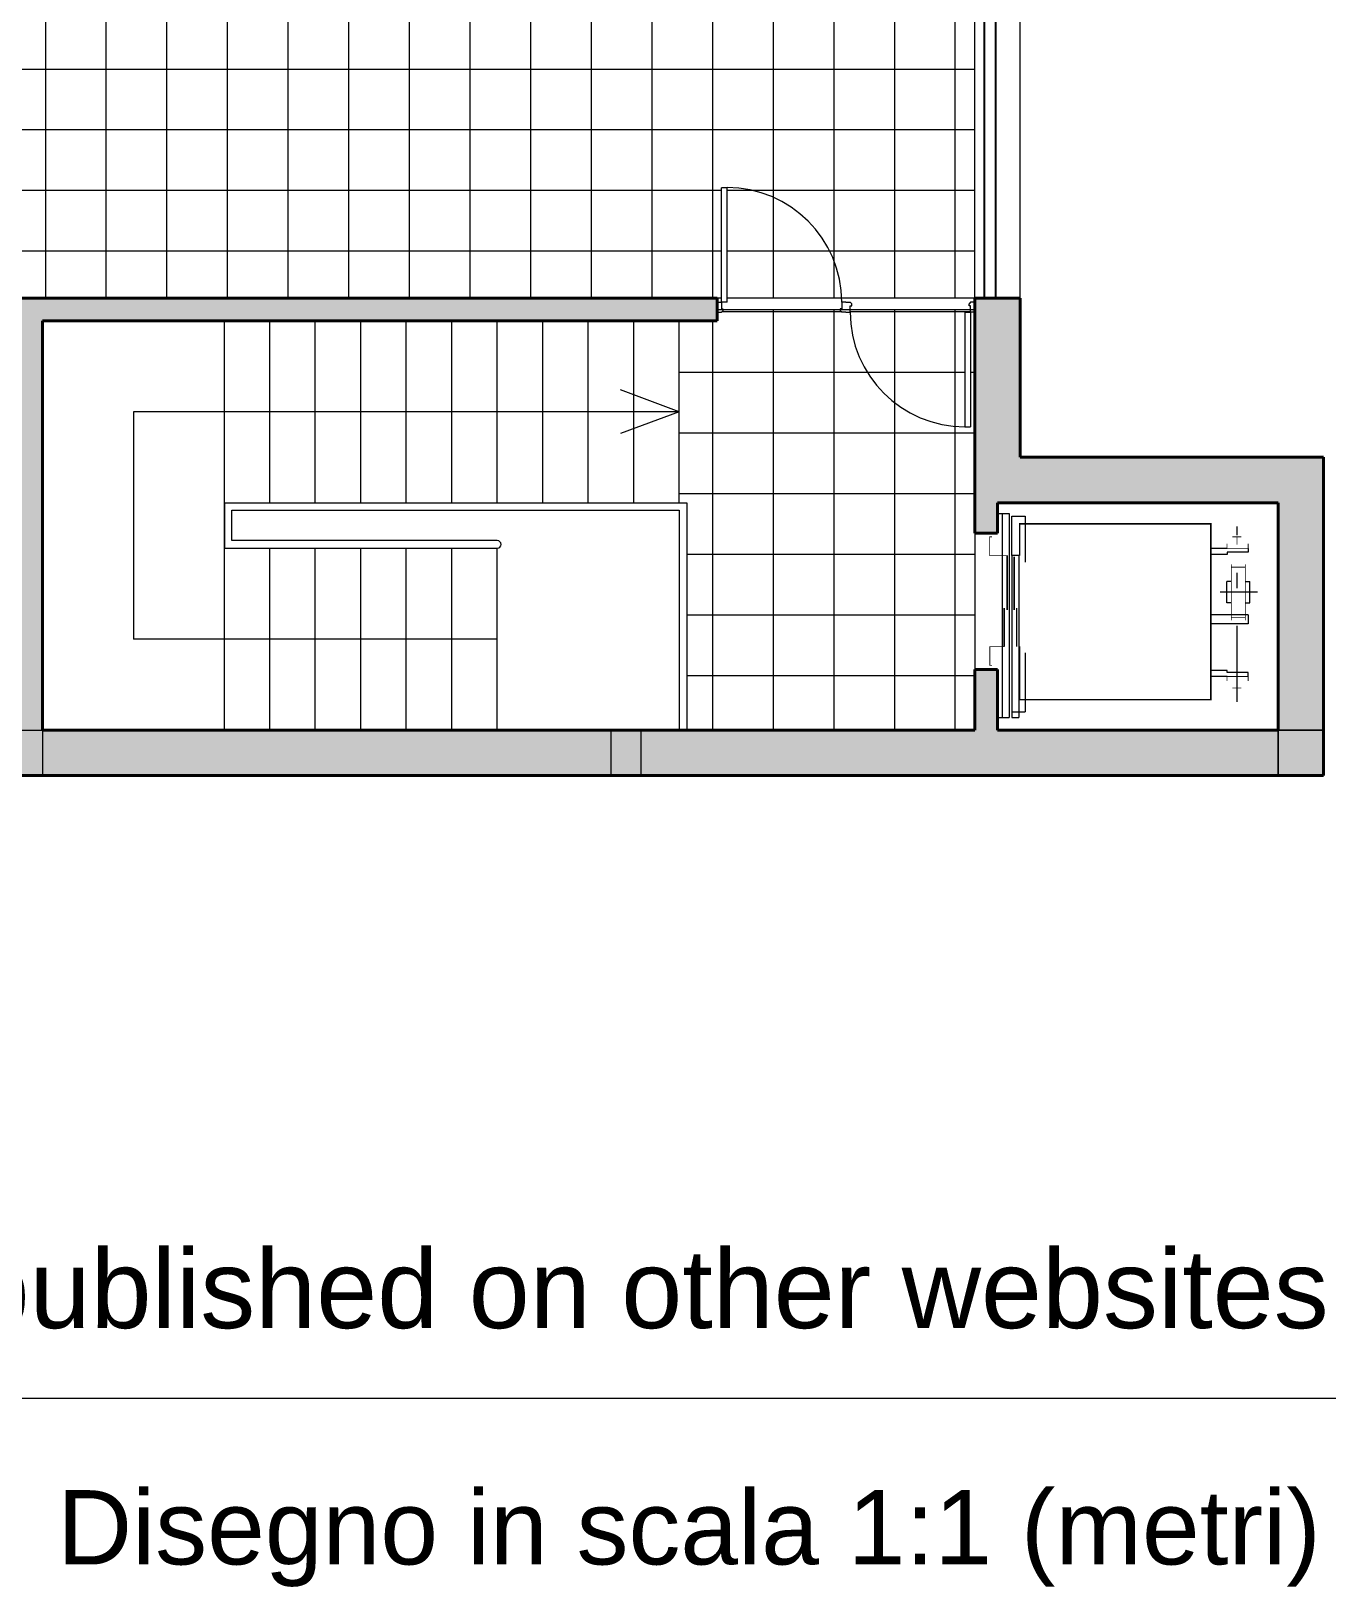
# Model space of a CAD drawing. Header units: millimetres. Extents: x 302.6 to 349.1, y 166.4 to 192.5.
# Drawn here: x 340.5 to 349.11, y 167.95 to 178.21 of the extents above; entities that cross this region are included whole.
import ezdxf

# ---------------------------------------------------------------- set-up
doc = ezdxf.new("R2010")
doc.units = ezdxf.units.MM
doc.linetypes.add('TRATTO-PUNTO', pattern=[1, 0.5, -0.25, 0, -0.25])
for name, color, linetype, lineweight in [('MURATURA sezioni - section wall', 7, 'Continuous', 40), ('PAVIMENTAZIONE - flooring', 250, 'Continuous', 5), ('PILASTRI struttura - structure', 7, 'Continuous', 13), ('PORTE  - doors', 252, 'Continuous', 5), ('PROIEZIONI - projections', 145, 'Continuous', 13), ('PROIEZIONI finissime - fine lines', 251, 'Continuous', 9), ('www.archweb.it - All rights reserved', 2, 'Continuous', 5)]:
    doc.layers.add(name, color=color, linetype=linetype, lineweight=lineweight)
doc.layers.add('MURATURA tratteggi - hatch wall', color=253, linetype='Continuous', true_color=0xa1a1a1)
doc.layers.add('VETRATE sezioni - windows sections', color=171, linetype='Continuous', true_color=0x4d79ff)
doc.styles.get("Standard").update_dxf_attribs({"font": 'arial.ttf'})
pattern_1 = [(90, (94.9972, 11.9578), (-0.4, 0), []), (180, (94.9972, 11.9578), (0, -0.4), [])]

msp = doc.modelspace()

# ---------------------------------------------------------------- hatches: boundary and pattern name
at = {"layer": 'MURATURA tratteggi - hatch wall'}
h = msp.add_hatch(color=256, dxfattribs=at)
h.dxf.hatch_style = 1
h.paths.add_polyline_path([(303.026, 186.835), (302.726, 186.835), (302.726, 178.747), (303.026, 178.747), (303.026, 179.797), (304.576, 179.797), (304.576, 179.947), (303.026, 179.947), (303.026, 181.947), (306.226, 181.947), (306.226, 182.097), (303.026, 182.097)])
h.paths.add_polyline_path([(304.376, 187.135), (303.026, 187.135), (303.026, 186.835), (304.376, 186.835)])
h.paths.add_polyline_path([(307.226, 187.135), (305.876, 187.135), (305.876, 186.835), (307.226, 186.835)])
h.paths.add_polyline_path([(308.539, 187.135), (307.426, 187.135), (307.426, 186.835), (308.539, 186.835)])
h.paths.add_polyline_path([(307.376, 186.835), (307.226, 186.835), (307.226, 178.747), (307.376, 178.747)])
h.paths.add_polyline_path([(314.576, 182.097), (311.351, 182.097), (311.351, 186.835), (311.201, 186.835), (311.201, 182.097), (308.376, 182.097), (308.376, 181.947), (311.201, 181.947), (311.201, 179.947), (309.651, 179.947), (309.651, 179.797), (311.201, 179.797), (311.201, 178.747), (311.351, 178.747), (311.351, 179.797), (312.901, 179.797), (312.901, 179.947), (311.351, 179.947), (311.351, 181.947), (314.576, 181.947)])
h.paths.add_polyline_path([(306.226, 178.597), (304.576, 178.597), (304.576, 179.097), (304.426, 179.097), (304.426, 178.597), (303.026, 178.597), (303.026, 178.447), (306.226, 178.447)])
h.paths.add_polyline_path([(305.026, 176.447), (304.726, 176.447), (304.726, 175.397), (302.726, 175.397), (302.726, 173.597), (303.026, 173.597), (303.026, 175.097), (304.876, 175.097), (304.876, 174.897), (305.026, 174.897), (305.026, 175.097)])
h.paths.add_polyline_path([(307.226, 173.597), (305.026, 173.597), (305.026, 173.997), (304.876, 173.997), (304.876, 173.597), (303.026, 173.597), (303.026, 173.297), (307.226, 173.297)])
h.paths.add_polyline_path([(314.426, 176.447), (306.726, 176.447), (306.726, 176.297), (311.176, 176.297), (311.176, 173.597), (311.326, 173.597), (311.326, 176.297), (314.426, 176.297)])
h.paths.add_polyline_path([(320.286, 176.447), (320.126, 176.447), (315.576, 176.447), (315.576, 176.297), (319.976, 176.297), (319.976, 173.597), (320.126, 173.597), (320.126, 176.297), (320.286, 176.297)])
h.paths.add_polyline_path([(325.18, 176.447), (321.286, 176.447), (321.286, 176.297), (323.876, 176.297), (323.876, 173.597), (324.076, 173.597), (324.076, 176.297), (325.18, 176.297)])
h.paths.add_polyline_path([(311.176, 173.597), (307.426, 173.597), (307.426, 173.297), (311.176, 173.297)])
h.paths.add_polyline_path([(315.551, 173.597), (314.426, 173.597), (314.426, 175.297), (314.426, 175.447), (314.276, 175.447), (314.276, 173.597), (311.376, 173.597), (311.376, 173.297), (315.551, 173.297)])
h.paths.add_polyline_path([(315.726, 175.447), (315.12, 175.447), (315.12, 175.297), (315.576, 175.297), (315.576, 173.597), (315.726, 173.597)])
h.paths.add_polyline_path([(319.926, 173.597), (315.751, 173.597), (315.751, 173.297), (319.926, 173.297)])
h.paths.add_polyline_path([(323.876, 173.597), (320.126, 173.597), (320.126, 173.297), (323.876, 173.297)])
h.paths.add_polyline_path([(327.676, 173.597), (324.076, 173.597), (324.076, 173.297), (327.676, 173.297)])
h.paths.add_polyline_path([(331.626, 173.597), (327.876, 173.597), (327.876, 173.297), (331.626, 173.297)])
h.paths.add_polyline_path([(336.001, 173.597), (331.826, 173.597), (331.826, 173.297), (336.001, 173.297)])
h.paths.add_polyline_path([(340.376, 173.597), (336.201, 173.597), (336.201, 173.297), (340.376, 173.297)])
h.paths.add_polyline_path([(339.225, 176.447), (332.978, 176.447), (332.978, 176.297), (336.026, 176.297), (336.026, 173.597), (336.176, 173.597), (336.176, 176.297), (339.225, 176.297)])
h.paths.add_polyline_path([(331.776, 176.447), (331.163, 176.447), (331.163, 176.297), (331.626, 176.297), (331.626, 175.447), (331.626, 173.597), (331.776, 173.597), (331.776, 175.297), (333.628, 175.297), (333.628, 175.447), (331.776, 175.447)])
h.paths.add_polyline_path([(311.176, 187.135), (310.039, 187.135), (310.039, 186.835), (311.176, 186.835)])
h.paths.add_polyline_path([(312.714, 187.135), (311.376, 187.135), (311.376, 186.835), (312.714, 186.835)])
h.paths.add_polyline_path([(315.551, 187.135), (314.214, 187.135), (314.214, 186.835), (315.551, 186.835)])
h.paths.add_polyline_path([(317.089, 187.135), (315.751, 187.135), (315.751, 186.835), (317.089, 186.835)])
h.paths.add_polyline_path([(319.926, 187.135), (318.589, 187.135), (318.589, 186.835), (319.926, 186.835)])
h.paths.add_polyline_path([(321.264, 187.135), (320.126, 187.135), (320.126, 186.835), (321.264, 186.835)])
h.paths.add_polyline_path([(323.876, 187.135), (322.764, 187.135), (322.764, 186.835), (323.876, 186.835)])
h.paths.add_polyline_path([(325.126, 187.135), (324.076, 187.135), (324.076, 186.835), (325.126, 186.835)])
h.paths.add_polyline_path([(327.676, 187.135), (326.626, 187.135), (326.626, 186.835), (327.676, 186.835)])
h.paths.add_polyline_path([(329.001, 187.135), (327.876, 187.135), (327.876, 186.835), (329.001, 186.835)])
h.paths.add_polyline_path([(336.001, 187.135), (334.664, 187.135), (334.664, 186.835), (336.001, 186.835)])
h.paths.add_polyline_path([(331.626, 187.135), (330.501, 187.135), (330.501, 186.835), (331.626, 186.835)])
h.paths.add_polyline_path([(333.164, 187.135), (331.826, 187.135), (331.826, 186.835), (333.164, 186.835)])
h.paths.add_polyline_path([(337.539, 187.135), (336.201, 187.135), (336.201, 186.835), (337.539, 186.835)])
h.paths.add_polyline_path([(340.376, 187.135), (339.039, 187.135), (339.039, 186.835), (340.376, 186.835)])
h.paths.add_polyline_path([(341.701, 187.135), (340.576, 187.135), (340.576, 186.835), (341.701, 186.835)])
h.paths.add_polyline_path([(344.326, 187.135), (343.201, 187.135), (343.201, 186.835), (344.326, 186.835)])
h.paths.add_polyline_path([(348.726, 187.135), (344.526, 187.135), (344.526, 186.835), (348.726, 186.835)])
h.paths.add_polyline_path([(349.026, 186.835), (348.726, 186.835), (348.726, 178.747), (349.026, 178.747)])
h.paths.add_polyline_path([(348.726, 178.747), (346.726, 178.747), (346.726, 178.447), (348.726, 178.447)])
h.paths.add_polyline_path([(347.026, 176.447), (346.726, 176.447), (346.726, 174.897), (346.876, 174.897), (346.876, 175.097), (348.726, 175.097), (348.726, 173.597), (349.026, 173.597), (349.026, 175.397), (347.026, 175.397)])
h.paths.add_polyline_path([(348.726, 173.597), (346.876, 173.597), (346.876, 173.997), (346.726, 173.997), (346.726, 173.597), (344.526, 173.597), (344.526, 173.297), (348.726, 173.297)])
h.paths.add_polyline_path([(344.326, 173.597), (340.576, 173.597), (340.576, 173.297), (344.326, 173.297)])
h.paths.add_polyline_path([(340.576, 176.297), (345.026, 176.297), (345.026, 176.447), (340.426, 176.447), (340.426, 175.447), (338.575, 175.447), (338.575, 175.297), (340.426, 175.297), (340.426, 173.597), (340.576, 173.597)])
h.paths.add_polyline_path([(311.176, 178.597), (309.801, 178.597), (309.801, 179.097), (309.651, 179.097), (309.651, 178.597), (308.426, 178.597), (308.426, 178.447), (311.176, 178.447)])
h.paths.add_polyline_path([(314.551, 178.597), (312.901, 178.597), (312.901, 179.097), (312.751, 179.097), (312.751, 178.597), (311.376, 178.597), (311.376, 178.447), (314.551, 178.447)])
h.paths.add_polyline_path([(315.726, 186.835), (315.576, 186.835), (315.576, 178.747), (315.726, 178.747)])
h.paths.add_polyline_path([(322.926, 182.097), (320.101, 182.097), (320.101, 186.835), (319.951, 186.835), (319.951, 182.097), (316.726, 182.097), (316.726, 181.947), (319.951, 181.947), (319.951, 179.947), (318.401, 179.947), (318.401, 179.797), (319.951, 179.797), (319.951, 178.747), (320.101, 178.747), (320.101, 179.797), (321.651, 179.797), (321.651, 179.947), (320.101, 179.947), (320.101, 181.947), (322.926, 181.947)])
h.paths.add_polyline_path([(319.926, 178.597), (318.551, 178.597), (318.551, 179.097), (318.401, 179.097), (318.401, 178.597), (316.751, 178.597), (316.751, 178.447), (319.926, 178.447)])
h.paths.add_polyline_path([(322.876, 178.597), (321.651, 178.597), (321.651, 179.097), (321.501, 179.097), (321.501, 178.597), (320.126, 178.597), (320.126, 178.447), (322.876, 178.447)])
h.paths.add_polyline_path([(324.076, 186.835), (323.926, 186.835), (323.926, 178.747), (324.076, 178.747)])
h.paths.add_polyline_path([(337.375, 175.697), (337.325, 175.697), (337.325, 175.447), (336.176, 175.447), (336.176, 175.397), (337.375, 175.397)], flags=17)
h.paths.add_polyline_path([(337.375, 174.797), (337.325, 174.797), (337.325, 174.547), (336.176, 174.547), (336.176, 174.497), (337.375, 174.497)], flags=17)
h.paths.add_polyline_path([(337.376, 173.897), (337.326, 173.897), (337.326, 173.597), (337.376, 173.597)], flags=17)
h.paths.add_polyline_path([(336.026, 175.447), (334.878, 175.447), (334.878, 175.697), (334.828, 175.697), (334.828, 175.397), (336.026, 175.397)], flags=17)
h.paths.add_polyline_path([(336.026, 174.547), (334.878, 174.547), (334.878, 174.797), (334.828, 174.797), (334.828, 174.497), (336.026, 174.497)], flags=17)
h.paths.add_polyline_path([(334.876, 173.897), (334.826, 173.897), (334.826, 173.597), (334.876, 173.597)], flags=17)
at = {"layer": 'MURATURA tratteggi - hatch wall', "true_color": 0x707070}
h = msp.add_hatch(color=8, dxfattribs=at)
h.dxf.hatch_style = 1
h.paths.add_polyline_path([(349.026, 173.297), (348.726, 173.297), (348.726, 173.597), (349.026, 173.597)], flags=17)
h.paths.add_polyline_path([(349.026, 173.297), (348.726, 173.297), (348.726, 173.597), (349.026, 173.597)], flags=17)
h.paths.add_polyline_path([(348.726, 186.835), (349.026, 186.835), (349.026, 187.135), (348.726, 187.135)])
h.paths.add_polyline_path([(344.326, 173.297), (344.526, 173.297), (344.526, 173.597), (344.326, 173.597)], flags=17)
h.paths.add_polyline_path([(344.326, 173.297), (344.526, 173.297), (344.526, 173.597), (344.326, 173.597)], flags=17)
h.paths.add_polyline_path([(348.726, 173.297), (349.026, 173.297), (349.026, 173.597), (348.726, 173.597)], flags=17)
h.paths.add_polyline_path([(348.726, 173.297), (349.026, 173.297), (349.026, 173.597), (348.726, 173.597)], flags=17)
h.paths.add_polyline_path([(302.726, 173.297), (303.026, 173.297), (303.026, 173.597), (302.726, 173.597)], flags=17)
h.paths.add_polyline_path([(302.726, 173.297), (303.026, 173.297), (303.026, 173.597), (302.726, 173.597)], flags=17)
h.paths.add_polyline_path([(307.226, 173.297), (307.426, 173.297), (307.426, 173.597), (307.226, 173.597)], flags=17)
h.paths.add_polyline_path([(307.226, 173.297), (307.426, 173.297), (307.426, 173.597), (307.226, 173.597)], flags=17)
h.paths.add_polyline_path([(311.176, 173.297), (311.376, 173.297), (311.376, 173.597), (311.176, 173.597)], flags=17)
h.paths.add_polyline_path([(315.551, 173.297), (315.751, 173.297), (315.751, 173.597), (315.551, 173.597)])
h.paths.add_polyline_path([(311.176, 173.297), (311.376, 173.297), (311.376, 173.597), (311.176, 173.597)], flags=17)
h.paths.add_polyline_path([(319.926, 173.297), (320.126, 173.297), (320.126, 173.597), (319.926, 173.597)])
h.paths.add_polyline_path([(324.076, 173.297), (323.876, 173.297), (323.876, 173.597), (324.076, 173.597)])
h.paths.add_polyline_path([(336.201, 173.297), (336.001, 173.297), (336.001, 173.597), (336.201, 173.597)])
h.paths.add_polyline_path([(340.576, 173.297), (340.376, 173.297), (340.376, 173.597), (340.576, 173.597)])
h.paths.add_polyline_path([(331.826, 173.297), (331.626, 173.297), (331.626, 173.597), (331.826, 173.597)])
h.paths.add_polyline_path([(327.676, 173.297), (327.876, 173.297), (327.876, 173.597), (327.676, 173.597)])
h.paths.add_polyline_path([(324.076, 186.835), (323.876, 186.835), (323.876, 187.135), (324.076, 187.135)])
h.paths.add_polyline_path([(320.126, 186.835), (319.926, 186.835), (319.926, 187.135), (320.126, 187.135)])
h.paths.add_polyline_path([(324.076, 178.447), (323.876, 178.447), (323.876, 178.747), (324.076, 178.747)])
h.paths.add_polyline_path([(320.126, 178.447), (319.926, 178.447), (319.926, 178.747), (320.126, 178.747)])
h.paths.add_polyline_path([(315.751, 186.835), (315.551, 186.835), (315.551, 187.135), (315.751, 187.135)])
h.paths.add_polyline_path([(315.751, 178.447), (315.551, 178.447), (315.551, 178.747), (315.751, 178.747)])
h.paths.add_polyline_path([(303.026, 186.835), (302.726, 186.835), (302.726, 187.135), (303.026, 187.135)])
h.paths.add_polyline_path([(303.026, 178.447), (302.726, 178.447), (302.726, 178.747), (303.026, 178.747)])
h.paths.add_polyline_path([(311.376, 186.835), (311.176, 186.835), (311.176, 187.135), (311.376, 187.135)])
h.paths.add_polyline_path([(307.426, 186.835), (307.226, 186.835), (307.226, 187.135), (307.426, 187.135)])
h.paths.add_polyline_path([(311.376, 178.447), (311.176, 178.447), (311.176, 178.747), (311.376, 178.747)])
h.paths.add_polyline_path([(307.426, 178.447), (307.226, 178.447), (307.226, 178.747), (307.426, 178.747)])
h.paths.add_polyline_path([(327.676, 186.835), (327.876, 186.835), (327.876, 187.135), (327.676, 187.135)])
h.paths.add_polyline_path([(331.626, 186.835), (331.826, 186.835), (331.826, 187.135), (331.626, 187.135)])
h.paths.add_polyline_path([(327.676, 178.447), (327.876, 178.447), (327.876, 178.747), (327.676, 178.747)])
h.paths.add_polyline_path([(331.626, 178.447), (331.826, 178.447), (331.826, 178.747), (331.626, 178.747)])
h.paths.add_polyline_path([(336.001, 186.835), (336.201, 186.835), (336.201, 187.135), (336.001, 187.135)])
h.paths.add_polyline_path([(336.001, 178.447), (336.201, 178.447), (336.201, 178.747), (336.001, 178.747)])
h.paths.add_polyline_path([(348.726, 178.447), (349.026, 178.447), (349.026, 178.747), (348.726, 178.747)])
h.paths.add_polyline_path([(340.376, 186.835), (340.576, 186.835), (340.576, 187.135), (340.376, 187.135)])
h.paths.add_polyline_path([(344.326, 186.835), (344.526, 186.835), (344.526, 187.135), (344.326, 187.135)])
h.paths.add_polyline_path([(340.376, 178.447), (340.576, 178.447), (340.576, 178.747), (340.376, 178.747)])
h.paths.add_polyline_path([(344.326, 178.447), (344.526, 178.447), (344.526, 178.747), (344.326, 178.747)])
h = msp.add_hatch(color=8, dxfattribs=at)
h.dxf.hatch_style = 1
h.paths.add_polyline_path([(344.326, 173.297), (344.526, 173.297), (344.526, 173.597), (344.326, 173.597)])
h.paths.add_polyline_path([(349.026, 173.297), (348.726, 173.297), (348.726, 173.597), (349.026, 173.597)])
h.paths.add_polyline_path([(307.226, 173.297), (307.426, 173.297), (307.426, 173.597), (307.226, 173.597)])
h.paths.add_polyline_path([(311.176, 173.297), (311.376, 173.297), (311.376, 173.597), (311.176, 173.597)])
h.paths.add_polyline_path([(302.726, 173.297), (303.026, 173.297), (303.026, 173.597), (302.726, 173.597)])
at = {"layer": 'PAVIMENTAZIONE - flooring'}
h = msp.add_hatch(dxfattribs=at)
h.set_pattern_fill('_USER', color=256, scale=0.4, angle=90, style=0, double=1, pattern_type=0)
h.set_pattern_definition(pattern_1)
h.paths.add_polyline_path([(346.726, 178.447), (323.997, 178.447), (323.997, 178.433), (324.973, 178.433), (324.973, 178.384, -0.394387), (323.976, 177.447), (323.976, 177.447, -0.394387), (324.973, 176.511), (324.973, 176.462), (323.997, 176.462), (323.997, 176.447), (345.055, 176.447), (345.055, 177.175), (345.092, 177.175, -0.403471), (345.848, 176.447), (346.726, 176.447)])
h.paths.add_polyline_path([(324.973, 178.384), (323.997, 178.384), (323.997, 178.427), (323.976, 178.427), (323.976, 177.447, 0.394387)], flags=17)
h.paths.add_polyline_path([(323.976, 177.447), (323.976, 176.468), (323.997, 176.468), (323.997, 176.511), (324.973, 176.511, 0.394387)], flags=17)
h.paths.add_polyline_path([(345.092, 177.175), (345.092, 176.447), (345.848, 176.447, 0.403471)], flags=17)
h = msp.add_hatch(dxfattribs=at)
h.set_pattern_fill('_USER', color=256, scale=0.4, angle=90, style=0, double=1, pattern_type=0)
h.set_pattern_definition(pattern_1)
h.paths.add_polyline_path([(346.726, 176.354), (346.698, 176.354), (346.698, 175.598), (346.66, 175.598, -0.414214), (345.905, 176.354), (345.876, 176.354), (345.848, 176.354), (345.839, 176.363), (345.839, 176.372), (345.064, 176.372), (345.064, 176.363), (345.055, 176.354), (345.026, 176.354), (345.026, 176.297), (344.776, 176.297), (344.776, 175.097), (344.826, 175.097), (344.826, 173.597), (346.726, 173.597), (346.726, 173.997), (346.726, 174.897)])
h.paths.add_polyline_path([(346.66, 176.354), (346.698, 176.354), (346.698, 176.372), (345.905, 176.372), (345.905, 176.354, 0.414214), (346.66, 175.598)])

# ---------------------------------------------------------------- linework, layer by layer
at = {"layer": 'MURATURA sezioni - section wall'}
for p, q in [((340.426, 176.447), (345.026, 176.447)), ((345.026, 176.447), (345.026, 176.297)), ((346.726, 174.897), (346.726, 176.447)), ((346.726, 176.447), (347.026, 176.447)), ((347.026, 175.397), (347.026, 176.447)), ((340.576, 176.297), (345.026, 176.297)), ((340.576, 173.597), (340.576, 176.297)), ((347.026, 175.397), (349.026, 175.397)), ((349.026, 173.297), (349.026, 175.397)), ((346.876, 174.947), (346.876, 175.097)), ((346.876, 175.097), (346.876, 174.897)), ((346.876, 175.097), (348.726, 175.097)), ((348.726, 173.597), (348.726, 175.097)), ((346.876, 174.897), (346.726, 174.897)), ((346.726, 173.597), (346.726, 173.997)), ((346.726, 173.997), (346.876, 173.997)), ((346.876, 173.997), (346.876, 173.597)), ((340.576, 173.597), (346.726, 173.597)), ((346.876, 173.597), (348.726, 173.597)), ((346.876, 173.597), (348.726, 173.597)), ((302.726, 173.297), (349.026, 173.297)), ((349.026, 173.297), (302.726, 173.297))]:
    msp.add_line(p, q, dxfattribs=at)
at = {"layer": 'PAVIMENTAZIONE - flooring'}
for p, q in [((345.055, 176.447), (345.026, 176.447)), ((346.726, 176.447), (345.092, 176.447)), ((345.026, 176.372), (346.726, 176.372))]:
    msp.add_line(p, q, dxfattribs=at)
at = {"layer": 'PILASTRI struttura - structure'}
for points in [[(340.576, 173.297), (340.376, 173.297), (340.376, 173.597), (340.576, 173.597)], [(344.326, 173.297), (344.526, 173.297), (344.526, 173.597), (344.326, 173.597)], [(344.326, 173.297), (344.526, 173.297), (344.526, 173.597), (344.326, 173.597)], [(348.726, 173.297), (349.026, 173.297), (349.026, 173.597), (348.726, 173.597)], [(348.726, 173.297), (349.026, 173.297), (349.026, 173.597), (348.726, 173.597)], [(349.026, 173.297), (348.726, 173.297), (348.726, 173.597), (349.026, 173.597)]]:
    msp.add_lwpolyline(points, close=True, dxfattribs=at)
at = {"layer": 'PORTE  - doors', "color": 2}
for p, q in [((345.092, 177.175), (345.055, 177.175)), ((345.055, 176.42), (345.055, 177.175)), ((345.092, 176.42), (345.092, 177.175)), ((345.026, 176.42), (345.055, 176.42)), ((345.026, 176.354), (345.055, 176.354)), ((345.092, 176.42), (345.055, 176.42)), ((345.055, 176.42), (345.055, 176.377)), ((345.055, 176.377), (345.064, 176.377)), ((345.055, 176.354), (345.064, 176.363)), ((345.064, 176.377), (345.064, 176.363)), ((345.839, 176.377), (345.839, 176.363)), ((345.848, 176.377), (345.839, 176.377)), ((345.848, 176.354), (345.839, 176.363)), ((345.848, 176.42), (345.848, 176.377)), ((345.876, 176.42), (345.848, 176.42)), ((345.876, 176.354), (345.848, 176.354)), ((345.876, 176.42), (345.905, 176.42)), ((345.876, 176.354), (345.905, 176.354)), ((345.905, 176.42), (345.914, 176.41)), ((345.905, 176.396), (345.914, 176.396)), ((345.905, 176.354), (345.905, 176.396)), ((345.914, 176.396), (345.914, 176.41)), ((346.66, 176.354), (346.698, 176.354)), ((346.66, 176.354), (346.66, 175.598)), ((346.698, 176.42), (346.689, 176.41)), ((346.689, 176.396), (346.689, 176.41)), ((346.698, 176.396), (346.689, 176.396)), ((346.726, 176.42), (346.698, 176.42)), ((346.698, 176.354), (346.698, 176.396)), ((346.698, 176.354), (346.698, 175.598)), ((346.726, 176.354), (346.698, 176.354)), ((346.66, 175.598), (346.698, 175.598))]:
    msp.add_line(p, q, dxfattribs=at)
at = {"layer": 'PROIEZIONI - projections'}
for p, q in [((341.776, 175.097), (341.776, 176.297)), ((342.076, 175.097), (342.076, 176.297)), ((342.376, 175.097), (342.376, 176.297)), ((342.676, 175.097), (342.676, 176.297)), ((342.976, 175.097), (342.976, 176.297)), ((343.276, 175.097), (343.276, 176.297)), ((343.576, 175.097), (343.576, 176.297)), ((343.876, 175.097), (343.876, 176.297)), ((344.176, 175.097), (344.176, 176.297)), ((344.476, 175.097), (344.476, 176.297)), ((344.776, 175.097), (344.776, 176.297)), ((341.776, 175.097), (341.776, 174.797)), ((341.776, 174.797), (341.776, 175.097)), ((341.776, 175.097), (344.826, 175.097)), ((344.826, 175.097), (344.826, 173.597)), ((341.826, 174.847), (341.826, 175.047)), ((341.826, 175.047), (344.776, 175.047)), ((344.776, 175.047), (344.776, 173.597)), ((341.776, 174.797), (343.576, 174.797)), ((341.776, 173.597), (341.776, 174.797)), ((343.576, 174.847), (341.826, 174.847)), ((342.076, 173.597), (342.076, 174.797)), ((342.376, 173.597), (342.376, 174.797)), ((342.676, 173.597), (342.676, 174.797)), ((342.976, 173.597), (342.976, 174.797)), ((343.276, 173.597), (343.276, 174.797)), ((343.576, 173.597), (343.576, 174.797)), ((346.726, 174.797), (346.726, 173.597))]:
    msp.add_line(p, q, dxfattribs=at)
msp.add_arc((343.576, 174.822), 0.025, 270, 90, dxfattribs=at)
at = {"layer": 'PROIEZIONI finissime - fine lines'}
for p, q in [((346.726, 176.447), (346.726, 178.447)), ((347.026, 176.447), (347.026, 178.447)), ((344.776, 175.697), (344.389, 175.842)), ((344.776, 175.697), (341.176, 175.697)), ((341.176, 175.697), (341.176, 174.197)), ((344.776, 175.697), (344.389, 175.553)), ((346.876, 175.026), (346.953, 175.026)), ((346.906, 175.026), (346.906, 173.68)), ((346.953, 175.026), (346.953, 173.68)), ((346.726, 174.897), (346.726, 173.997)), ((346.97, 174.748), (346.97, 173.68)), ((347.016, 174.748), (347.016, 173.68)), ((343.576, 174.197), (341.176, 174.197)), ((346.876, 173.68), (346.953, 173.68)), ((346.97, 173.68), (347.016, 173.68))]:
    msp.add_line(p, q, dxfattribs=at)
at = {"layer": 'PROIEZIONI finissime - fine lines', "linetype": 'TRATTO-PUNTO'}
for p, q in [((346.97, 174.748), (346.97, 175.009)), ((346.97, 175.009), (347.059, 175.009)), ((347.059, 175.009), (347.059, 174.706)), ((348.457, 173.784), (348.457, 174.941)), ((347.016, 174.748), (346.97, 174.748)), ((348.59, 174.507), (348.345, 174.507)), ((347.059, 174.106), (347.059, 173.718)), ((346.97, 173.718), (347.059, 173.718))]:
    msp.add_line(p, q, dxfattribs=at)
at = {"layer": 'PROIEZIONI finissime - fine lines', "linetype": 'Continuous'}
for p, q in [((348.39, 174.796), (348.283, 174.796)), ((348.529, 174.796), (348.529, 174.771)), ((348.39, 174.756), (348.283, 174.756)), ((348.39, 174.771), (348.39, 174.756)), ((348.529, 174.771), (348.39, 174.771)), ((348.388, 174.437), (348.388, 174.577)), ((348.418, 174.577), (348.388, 174.577)), ((348.511, 174.577), (348.541, 174.577)), ((348.541, 174.437), (348.541, 174.577)), ((348.418, 174.437), (348.388, 174.437)), ((348.511, 174.437), (348.541, 174.437)), ((348.529, 174.358), (348.283, 174.358)), ((348.283, 174.298), (348.283, 174.358)), ((348.529, 174.298), (348.283, 174.298)), ((348.529, 174.358), (348.529, 174.328)), ((348.529, 174.328), (348.529, 174.298)), ((348.39, 173.991), (348.283, 173.991)), ((348.39, 173.976), (348.39, 173.991)), ((348.529, 173.976), (348.39, 173.976)), ((348.529, 173.951), (348.529, 173.976)), ((348.39, 173.951), (348.283, 173.951))]:
    msp.add_line(p, q, dxfattribs=at)
at = {"layer": 'PROIEZIONI finissime - fine lines', "const_width": 0.01}
for points in [[(347.022, 174.748), (347.022, 174.958), (348.283, 174.958), (348.283, 173.798), (347.022, 173.798), (347.022, 174.149)], [(346.939, 174.39), (346.939, 174.749)], [(346.986, 174.39), (346.986, 174.741)], [(346.92, 174.148), (346.92, 174.403)], [(347.002, 174.148), (347.002, 174.403)]]:
    msp.add_lwpolyline(points, dxfattribs=at)
at = {"layer": 'PROIEZIONI finissime - fine lines', "linetype": 'Continuous', "const_width": 0.005}
for points in [[(346.939, 174.748), (346.824, 174.748), (346.824, 174.872), (346.839, 174.872)], [(348.529, 174.796), (348.39, 174.796), (348.39, 174.826)], [(348.485, 174.872), (348.425, 174.872)], [(348.455, 174.821), (348.455, 174.872)], [(348.529, 174.796), (348.529, 174.826)], [(348.418, 174.322), (348.418, 174.691)], [(348.511, 174.322), (348.511, 174.691)], [(348.511, 174.672), (348.418, 174.672)], [(348.511, 174.341), (348.418, 174.341)], [(346.92, 174.148), (346.825, 174.148), (346.825, 174.025), (346.84, 174.025)], [(348.529, 173.951), (348.39, 173.951), (348.39, 173.921)], [(348.485, 173.875), (348.425, 173.875)], [(348.455, 173.925), (348.455, 173.875)], [(348.529, 173.951), (348.529, 173.921)]]:
    msp.add_lwpolyline(points, dxfattribs=at)
at = {"layer": 'PROIEZIONI finissime - fine lines'}
for centre, start, end in [((345.092, 176.42), 0, 90), ((346.66, 176.354), 180, 270)]:
    msp.add_arc(centre, 0.756, start, end, dxfattribs=at)
at = {"layer": 'VETRATE sezioni - windows sections'}
for p, q in [((346.789, 176.447), (346.789, 178.447)), ((346.864, 176.447), (346.864, 178.447))]:
    msp.add_line(p, q, dxfattribs=at)
at = {"layer": 'www.archweb.it - All rights reserved', "color": 253}
msp.add_line((302.772, 169.191), (349.108, 169.191), dxfattribs=at)

# ---------------------------------------------------------------- texts
at = {"layer": 'www.archweb.it - All rights reserved', "color": 1}
msp.add_text('The contents of this file cannot be published on other websites', height=0.51808, dxfattribs=at).set_placement((329.066, 169.652))
at = {"layer": 'www.archweb.it - All rights reserved', "color": 251}
msp.add_text('Disegno in scala 1:1 (metri)', height=0.49027, dxfattribs=at).set_placement((340.673, 168.093))

doc.saveas('drawing.dxf')
